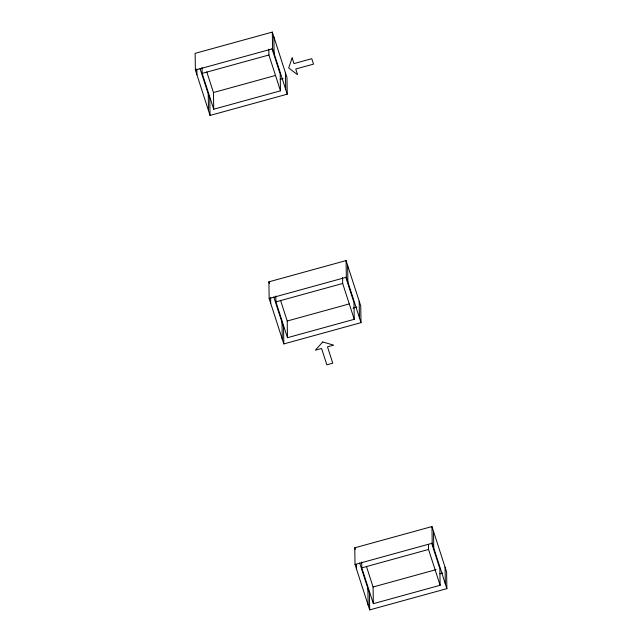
<?xml version="1.0" encoding="UTF-8"?>
<svg xmlns="http://www.w3.org/2000/svg" width="642" height="642" viewBox="0 0 642 642"><rect width="100%" height="100%" fill="white"/><g stroke="black" fill="none" stroke-linecap="round" stroke-linejoin="round"><path stroke-width="0.96" d="M272.312 32.1L195.128 53.358L195.393 70.034L210.046 115.44L287.239 94.181L286.974 77.505L272.312 32.1L272.577 48.776L287.239 94.181M195.393 70.034L272.577 48.776M271.999 48.696L280.217 74.151L280.474 90.827L213.714 109.212L202.15 73.389L268.91 55.003L268.821 49.113M213.714 109.212L213.449 92.536L275.45 75.467M280.217 79.367L283.114 78.565M268.894 281.838L346.078 260.58L360.74 305.985L360.997 322.661L283.812 343.919L269.15 298.514L268.894 281.838L269.407 283.435M269.15 298.514L346.343 277.256L346.078 260.58M345.765 277.175L353.983 302.631L354.24 319.307L287.48 337.692L275.916 301.868L342.676 283.483L342.579 277.593M287.48 337.692L287.215 321.016L349.208 303.939M353.02 308.112L356.88 307.045M354.761 547.819L431.954 526.56L446.607 571.966L446.872 588.642L369.688 609.9L355.026 564.495L354.761 547.819L355.283 549.416M355.026 564.495L432.21 543.236L431.954 526.56M431.633 543.156L439.85 568.611L440.115 585.287L373.347 603.673L361.783 567.849L428.551 549.464L428.471 544.56M373.347 603.673L373.09 586.997L436.038 569.663M439.858 573.828L442.747 573.033M346.343 277.256L360.997 322.661M432.21 543.236L446.872 588.642M268.91 55.003L280.474 90.827M342.676 283.483L354.24 319.307M428.551 549.464L440.115 585.287M206.756 71.792L213.449 92.536M280.522 300.271L287.215 321.016M366.389 566.26L373.09 586.997M200.023 68.517L209.79 98.764L210.046 115.44M273.789 296.997L283.547 327.243L283.812 343.919M359.656 562.978L369.423 593.224L369.688 609.9M445.067 567.175L445.323 583.851M433.494 531.351L433.759 548.027M367.874 588.433L368.139 605.109M359.191 301.194L359.456 317.87M361.695 561.967L361.783 567.849M356.495 564.382L356.575 569.285M347.627 265.371L347.884 282.047M285.425 72.715L285.69 89.39M282.007 322.453L282.263 339.128M273.861 36.891L274.126 53.567M275.819 295.978L275.916 301.868M270.611 297.415L270.699 303.305M208.241 93.973L208.506 110.649M202.053 67.498L202.15 73.389M196.845 68.935L196.934 74.825M292.15 57.9L288.683 67.996L297.567 74.681L295.737 69.007L313.521 64.112L311.771 58.679L293.988 63.582L292.15 57.9M322.701 341.969L315.407 350.163L321.586 348.462L326.858 364.808L332.765 363.179L327.484 346.832L333.663 345.131L322.701 341.969"/></g></svg>
